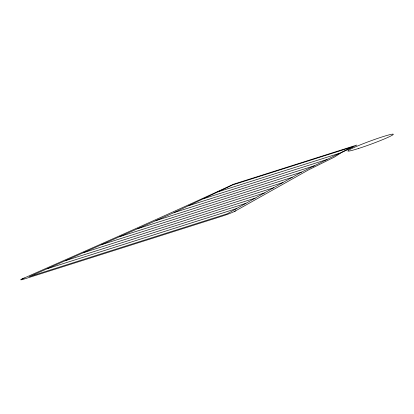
<?xml version="1.0" encoding="UTF-8"?>
<svg xmlns="http://www.w3.org/2000/svg" width="414" height="414" viewBox="0 0 414 414"><rect width="100%" height="100%" fill="white"/><g stroke="black" fill="none" stroke-linecap="round" stroke-linejoin="round"><path stroke-width="0.62" d="M235.509 210.902L234.412 211.518A8.973 0.595 -20.2 0 1 222.768 215.968L24.55 278.927A8.973 0.595 -20.2 0 1 22.035 278.974L24.178 278.022M301.444 172.141L227.333 213.764L29.115 276.723L174.02 212.615L232.311 185.058L352.661 146.83L301.444 172.141L174.02 212.615M234.412 211.518L308.523 169.89L334.129 157.237L341.271 152.709L356.811 145.06L233.631 184.183C163.509 216.651 92.736 247.743 22.035 278.974M217.738 191.946L339.858 153.159M203.165 198.834L327.05 159.483M188.593 205.727L314.247 165.812M155.902 220.626L292.18 177.342M137.79 228.642L282.917 182.548M119.677 236.658L273.654 187.749M101.565 244.669L264.391 192.95M83.452 252.685L255.122 198.156M65.34 260.696L245.859 203.357M47.227 268.712L236.596 208.563M358.503 148.491A24.224 1.604 -20.2 0 0 393.3 134.369A24.224 1.604 -20.2 0 0 359.921 145.014A24.224 1.604 -20.2 0 0 358.503 148.491"/></g></svg>
